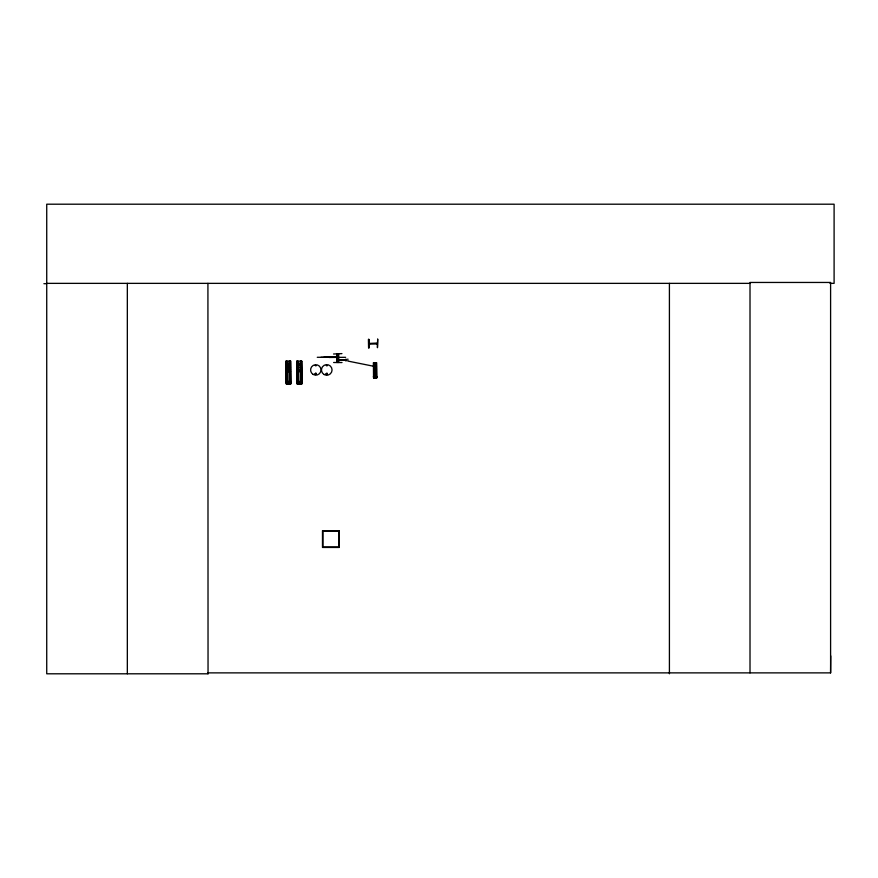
<?xml version="1.0" encoding="UTF-8"?>
<svg xmlns="http://www.w3.org/2000/svg" width="878" height="878" viewBox="0 0 878 878"><rect width="100%" height="100%" fill="white"/><g stroke="black" fill="none" stroke-linecap="round" stroke-linejoin="round"><path stroke-width="1.32" d="M829.995 283.364L834.1 283.364L834.1 204.201L46.732 204.201L46.732 673.799L208.042 673.799L207.932 672.877L830.599 672.877L830.72 655.899M315.345 365.566L316.245 365.687L315.4 365.467M315.07 373.655C316.629 376.794 316.574 370.9 315.07 374.039M316.354 373.995C315.345 371.943 315.103 375.422 316.234 374.105M326.188 373.852C327.692 371.965 327.022 375.894 326.276 373.721M288.796 383.565L288.236 383.609M326.364 365.347L327.077 365.896L326.462 365.281M288.851 382.676L288.225 382.589M368.914 343.419L369.857 343.693M376.475 343.737L377.145 343.616M369.001 343.419L377.134 343.155M377.2 343.561L368.925 343.704M327.165 374.555C328.24 371.493 324.443 374.676 326.956 374.577M337.481 357.807L338.239 357.983M288.302 383.543L288.478 382.468M299.266 383.543L299.826 383.543L299.299 382.643M369.012 347.754L368.837 339.369M377.32 343.715L369.1 343.748M289.279 361.099L290.761 361.088L291.002 383.818L286.151 383.884L285.932 361.154L290.431 361.11L290.673 383.818M301.714 361.088L296.863 361.154L297.104 383.884L301.955 383.818L301.692 361.088L301.856 383.818M286.261 363.459L290.453 363.415M297.214 363.459L301.406 363.415M286.272 365.007L290.464 364.952M297.225 365.007L301.428 364.952M373.633 364.282L376.432 364.249M373.644 365.303L376.442 365.281M286.294 367.311L290.497 367.267M297.258 367.311L301.45 367.267M373.655 366.85L376.453 366.817L347.853 361.067L347.831 359.003M373.666 368.211L376.464 368.178M286.316 369.353L290.508 369.309M297.269 369.353L301.461 369.309M373.688 369.748L376.486 369.715M286.338 371.657L290.541 371.613M297.291 371.657L301.494 371.613M373.765 376.344L376.563 376.322M377.024 376.75L373.304 376.783L377.035 376.86M376.794 377.858L373.556 377.902L373.413 362.746L376.629 362.702L376.783 377.858M286.458 381.557L290.651 381.513M297.412 381.557L301.604 381.513M285.756 382.226L291.353 382.171M296.72 382.226L302.306 382.171M285.767 382.402L291.353 382.347M296.72 382.402L302.317 382.347M299.189 383.873L299.859 383.873M341.937 353.614L333.541 353.999M338.019 356.819L324.267 356.94L338.019 357.105M329.195 357.456L345.625 357.313M337.306 357.818L338.239 357.807M337.306 358.158L338.239 358.158M337.317 358.4L338.249 358.389M338.063 357.807C339.138 359.113 335.846 358.422 338.249 358.74M345.976 359.826L338.985 359.892L345.976 360.309M338.985 360.013L336.911 360.035L338.985 360.243M342.014 362.548L333.618 362.504M43.9 283.693L46.732 283.682M46.732 283.364L750.01 283.364M317.265 357.291L331.127 357.291M320.975 357.324L327.505 357.324M368.409 339.38L368.584 347.765M376.377 362.702L376.574 377.858M376.19 362.702L376.355 377.858L376.014 362.702M375.894 362.702L376.025 377.858M375.663 362.713L375.883 377.869M375.608 377.869L374.752 377.88M374.379 362.735L374.478 377.891M374.16 362.735L374.346 377.891M373.94 362.735L374.116 377.891M373.765 362.746L373.995 377.902M373.611 362.746L373.808 377.902M301.417 361.088L301.626 383.818M301.154 361.088L301.384 382.479M301.055 361.099L301.297 383.818M300.792 361.099L301.11 382.49M300.803 383.829L300.605 361.099L300.77 383.829M300.353 362.438L300.485 382.49M300.177 383.829L298.893 383.851M297.708 362.482L298.026 383.873M297.51 362.493L297.763 383.873M297.433 362.493L297.664 383.884M297.192 361.154L297.39 383.884M296.962 361.154L297.126 383.884M290.201 361.088L290.366 383.818M289.959 362.438L290.344 383.818M289.85 362.438L290.069 382.49M289.564 361.099L289.85 383.829M289.4 362.438L289.619 382.49M289.29 362.438L289.531 382.49M289.213 383.829L287.94 383.851M287.38 362.482L287.611 382.534L287.293 362.482M287.095 361.143L287.293 383.873M286.843 362.482L287.062 382.534L286.755 362.482M286.546 361.154L286.799 383.862M286.272 361.154L286.524 383.884M286.228 361.154L286.437 383.884M345.965 359.025L345.987 361.121M338.678 354.075L338.743 362.46M338.326 354.075L338.392 362.46M338.206 354.075L338.282 362.471M337.328 362.471L337.273 354.086L337.229 362.471M336.812 354.086L336.878 362.482M830.599 672.877L830.599 282.453L750.01 282.453L750.01 672.877M669.409 283.364L669.409 673.799M207.921 283.364L208.042 673.799M127.332 283.364L127.332 673.799M287.523 370.253C288.708 373.808 290.267 367.717 287.523 370.253M298.476 370.253C299.661 373.808 301.22 367.717 298.476 370.253M374.478 368.815C375.257 371.174 376.3 367.114 374.478 368.815M377.683 339.182L377.452 347.578L377.683 339.182M299.837 382.589L299.178 382.589L299.837 382.621M339.27 530.674L322.489 530.674L322.489 547.455L339.27 547.455L339.27 530.674M338.809 531.135L322.95 531.135L322.95 546.983L338.809 546.983L338.809 531.135M368.947 347.754L368.815 339.369L368.892 347.765M298.564 382.534L298.355 362.482L298.465 382.534M298.29 383.873L298.004 361.143L298.213 383.873M324.103 374.522A5.312 5.312 0 0 0 332.06 369.923A5.312 5.312 0 0 0 324.103 365.336A5.312 5.312 0 0 0 324.103 374.522M313.194 374.445A5.213 5.213 0 0 0 321.019 369.923A5.213 5.213 0 0 0 313.194 365.413A5.213 5.213 0 0 0 313.194 374.445"/></g></svg>
